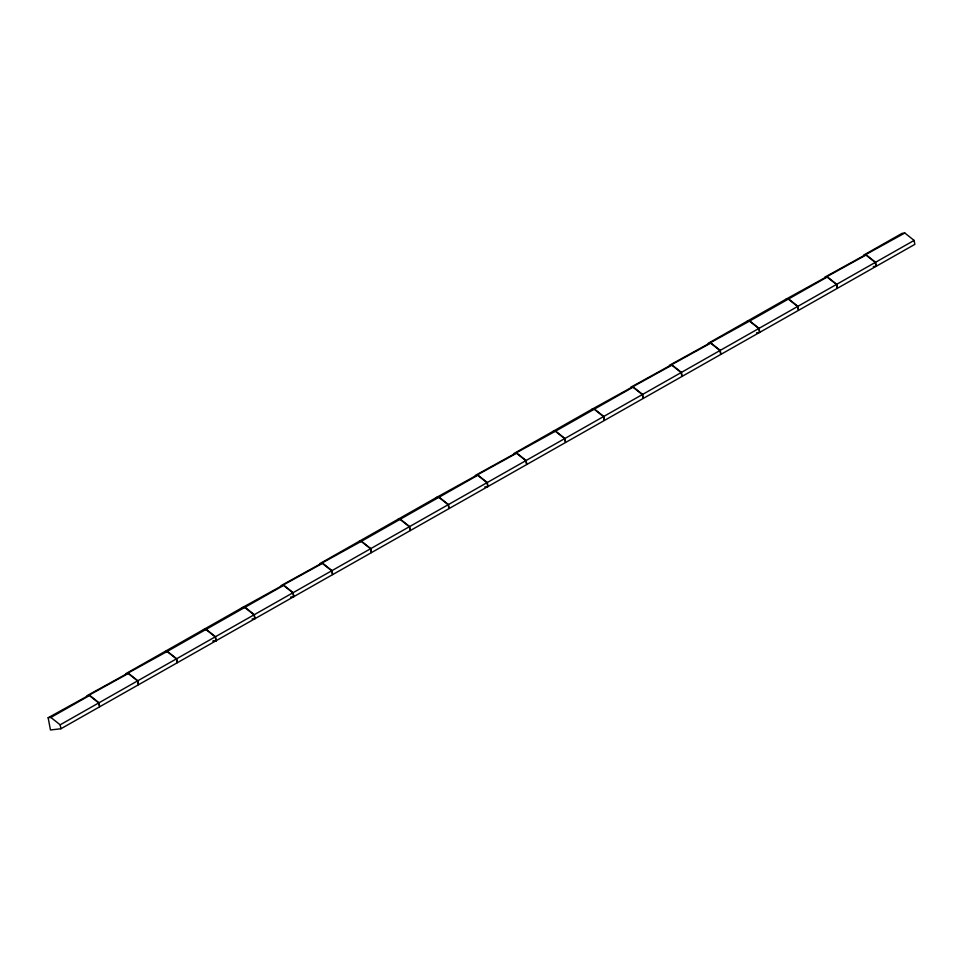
<?xml version="1.0" encoding="UTF-8"?>
<svg xmlns="http://www.w3.org/2000/svg" width="963" height="963" viewBox="0 0 963 963"><rect width="100%" height="100%" fill="white"/><g stroke="black" fill="none" stroke-linecap="round" stroke-linejoin="round"><path stroke-width="1.44" d="M48.15 717.748L50.883 717.435L89.451 695.551L98.732 702.93L99.478 706.89L60.91 728.762L50.461 729.978L48.15 717.748L128.272 673.522L137.565 680.901L138.311 684.862L99.743 706.734L98.996 702.785L89.703 695.406M86.983 695.719L167.105 651.506L176.385 658.885L177.132 662.833L138.564 684.717L137.817 680.757L128.536 673.378M125.804 673.691L164.372 651.819L167.105 651.506M281.112 585.6L361.233 541.375L370.526 548.754L371.273 552.714L332.704 574.586L331.958 570.638L322.665 563.259M319.945 563.572L358.513 541.688L361.233 541.375M475.253 475.469L555.374 431.255L564.655 438.634L565.401 442.583L526.833 464.467L526.087 460.507L516.806 453.128M514.073 453.441L552.642 431.568L555.374 431.255M630.56 387.367L710.682 343.153L719.963 350.532L720.709 354.48L682.141 376.364L681.395 372.416L672.114 365.025M669.381 365.35L749.515 321.124L758.796 328.503L759.542 332.464L720.974 354.336L720.228 350.388L710.935 343.009M708.214 343.322L746.782 321.437L749.515 321.124M824.689 277.248L904.823 233.022L914.104 240.413L914.85 244.361L876.282 266.245L873.297 266.582M863.522 255.219L902.09 233.347L904.823 233.022M167.357 651.349L205.926 629.477L215.218 636.856L215.965 640.816L177.397 662.688L176.65 658.74L167.357 651.349L164.637 651.674L203.205 629.79L205.926 629.477M244.758 607.448L242.026 607.761L203.458 629.646L206.19 629.333L244.758 607.448L254.039 614.827L254.786 618.788L216.218 640.66L213.232 641.009M290.633 597.108L293.871 596.615L332.44 574.73L331.693 570.782L322.412 563.403L242.291 607.617L245.011 607.304L283.579 585.42L292.872 592.811L293.619 596.759L255.051 618.643L252.065 618.98M361.498 541.23L400.066 519.346L409.347 526.737L410.094 530.685L371.525 552.569L370.779 548.609L361.498 541.23L358.766 541.543L397.334 519.671L400.066 519.346M400.319 519.201L438.887 497.329L448.18 504.708L448.927 508.657L410.358 530.541L409.612 526.58L400.319 519.201L397.599 519.526L436.167 497.642L438.887 497.329M439.152 497.185L477.72 475.301L487.001 482.68L487.747 486.64L449.179 508.512L448.433 504.564L439.152 497.185L436.42 497.498L516.541 453.272L525.834 460.663L526.58 464.611L488.012 486.496L487.266 482.535L477.973 475.156M555.627 431.099L594.195 409.227L603.488 416.606L604.234 420.566L565.666 442.438L564.92 438.49L555.627 431.099L552.906 431.424L591.475 409.54L594.195 409.227M594.46 409.082L633.028 387.198L642.309 394.577L643.055 398.538L604.487 420.41L603.741 416.461L594.46 409.082L591.727 409.395L671.861 365.182L681.142 372.561L681.888 376.509L643.32 398.393L642.574 394.433L633.281 387.054M749.768 320.98L788.336 299.096L797.617 306.487L798.363 310.435L759.795 332.319L759.049 328.359L749.768 320.98L747.035 321.293L785.603 299.421L788.336 299.096M788.589 298.951L827.169 277.079L836.45 284.458L837.196 288.406L798.628 310.291L797.882 306.342L788.589 298.951L785.868 299.276L865.99 255.051L875.271 262.43L876.017 266.39L837.449 288.262L836.703 284.314L827.422 276.935M50.883 717.435L60.163 724.814L98.732 702.93M98.996 702.785L137.565 680.901M137.817 680.757L176.385 658.885M176.65 658.74L215.218 636.856M206.19 629.333L215.471 636.712L254.039 614.827M245.011 607.304L254.304 614.683L292.872 592.811M283.844 585.275L293.125 592.666L331.693 570.782M331.958 570.638L370.526 548.754M370.779 548.609L409.347 526.737M409.612 526.58L448.18 504.708M448.433 504.564L487.001 482.68M487.266 482.535L525.834 460.663M526.087 460.507L564.655 438.634M564.92 438.49L603.488 416.606M603.741 416.461L642.309 394.577M642.574 394.433L681.142 372.561M681.395 372.416L719.963 350.532M720.228 350.388L758.796 328.503M759.049 328.359L797.617 306.487M797.882 306.342L836.45 284.458M836.703 284.314L875.271 262.43M866.243 254.906L875.536 262.285L914.104 240.413M756.557 332.801L759.542 332.464M484.762 486.977L487.747 486.64M212.979 641.153L215.965 640.816M875.536 262.285L876.282 266.245M293.125 592.666L293.871 596.615M254.304 614.683L255.051 618.643M215.471 636.712L216.218 640.66M60.163 724.814L60.91 728.762"/></g></svg>
